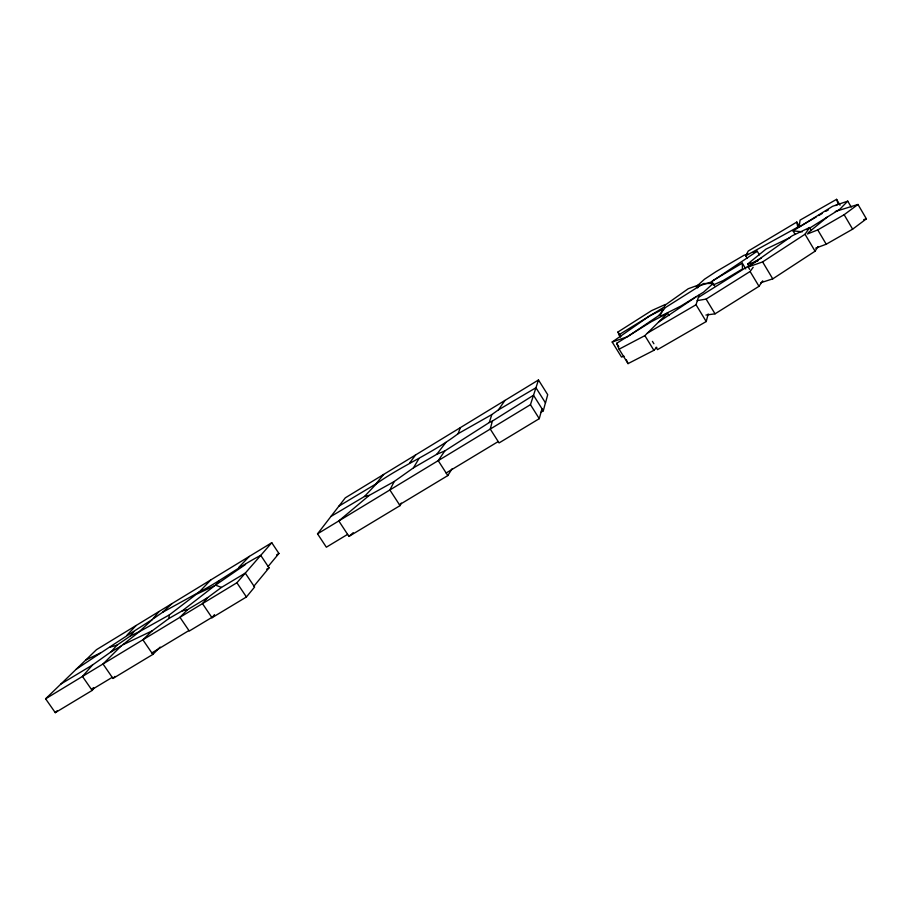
<?xml version="1.0" encoding="UTF-8"?>
<svg xmlns="http://www.w3.org/2000/svg" width="912" height="912" viewBox="0 0 912 912"><rect width="100%" height="100%" fill="white"/><g stroke="black" fill="none" stroke-linecap="round" stroke-linejoin="round"><path stroke-width="1.37" d="M169.404 614.859L139.376 631.685L121.057 646.084L103.01 663.982L112.985 678.448L152.874 654.406L142.865 639.791L152.133 630.876L168.811 618.553L169.404 614.859L199.044 592.184C220.465 581.183 239.332 566.352 260.741 555.374L269.04 567.834L253.969 586.097M656.059 347.278L657.506 349.638L706.23 321.537L708.179 313.945M540.941 412.292L543.29 410.822L533.509 395.261L492.332 421.105L490.257 429.062L499.069 442.924L539.266 418.676L542.002 408.758M543.29 410.822L545.433 402.819M647.372 333.142L696.038 304.756L699.014 295.249M401.2 503.082L400.037 505.624L348.954 536.404L338.797 520.934L369.212 495.41L394.223 481.513L413.467 467.845L436.791 454.29L444.794 450.95L489.277 422.53L491.819 414.584L498.408 409.887L535.948 387.737L545.501 402.933L547.702 394.679L538.479 379.973L345.306 497.838L317.536 533.839L326.348 547.2L347.62 534.364M317.536 533.839L530.453 404.677L538.479 379.973M711.645 283.45L712.523 280.839L742.3 263.135L745.765 268.915M338.933 506.114L376.759 483.451C402.865 465.109 432.687 453.093 458.109 433.69L460.378 427.625M661.382 312.953L663.092 309.191L649.572 315.917L612.191 342.023L621.482 357.037L624.07 356.216M697.589 287.896L699.162 284.783L688.252 288.728L665.509 304.825M394.223 481.513L389.869 489.961L400.037 505.624M747.099 258.164L745.697 255.827L748.262 251.028L796.814 222.061L799.585 226.746M413.467 467.845L418.813 458.793M399.467 504.735L447.815 475.585L452.021 468.859M760.813 282.709L772.749 278.867L815.077 251.199L818.03 246.536M444.794 450.95L438.205 460.628L447.815 475.585M705.945 315.05L715.042 313.831L759.001 286.311L762.728 280.839M749.618 269.336L748.193 266.965L762.603 261.915L805.022 234.247L809.639 227.533L811.053 229.915M498.408 409.887L504.963 400.414M697.178 300.618L706.105 299.09L750.097 271.491L753.187 267.273M409.75 462.806L415.587 454.951M436.791 454.29L445.877 442.423M76.266 669.203C101.528 652.331 126.757 635.687 152.384 619.465L158.984 611.542M212.006 617.72L246.422 596.972L254.596 587.032L245.282 573.124L221.479 587.408L207.605 597.656L202.487 603.63L212.006 617.72L214.491 614.642M376.143 483.691L383.61 474.468M60.922 684.011L92.522 664.985L111.025 651.852L116.93 645.194L130.131 636.143L133.756 631.765M93.457 687.591L91.679 689.734L112.233 677.354M268.139 566.466L278.924 553.481L271.765 542.72L96.478 649.686L45.6 698.797L55.279 712.66L92.158 690.43L93.936 688.275M45.6 698.797L236.892 582.757L271.765 542.72M92.522 664.985L82.468 676.442L92.158 690.43M219.097 581.058L215.437 585.151L182.195 610.869L168.811 618.553M330.953 516.443L364.458 496.493L376.759 483.451M127.03 635.105L136.093 625.507M199.044 592.184L210.832 579.907M238.784 567.389L249.341 556.4M112.985 678.448L114.958 676.408M668.998 315.552L667.561 313.192L650.906 321.936L616.672 343.3L619.111 349.182L628.037 363.626L653.893 350.322L656.8 347.324M851.227 207.081L847.738 201.142L839.884 209.179L807.109 229.721M55.279 712.66L57.285 710.642M152.874 654.406L160.147 647.098M207.605 597.656L187.541 609.683L179.949 617.299L189.274 631.036L211.823 617.447M619.111 349.182L644.864 335.639L667.561 313.192M130.131 636.143L139.365 631.583L152.384 619.465M153.535 618.598L162.621 612.283L171.969 603.619M713.218 283.415L703.642 292.102L680.888 306.044L661.861 315.575L658.863 315.461L665.407 307.561L703.471 283.552L713.218 283.415L714.677 285.821M348.954 536.404L353.252 532.688M698.524 297.323L755.216 261.778L757.804 260.935M808.192 232.754L827.378 216.965M749.197 266.384L747.749 263.956L765.989 249.113L790.351 237.405M815.738 248.132L826.226 244.222L852.629 229.174L866.4 218.846L857.975 204.47L835.301 211.481M807.359 233.996L817.756 229.915L844.136 214.719L857.975 204.47M748.193 266.965L792.368 235.684L809.639 227.533M245.533 564.437L215.483 585.128L221.479 587.408M660.812 314.218L627.559 336.71L612.191 342.023M658.521 322.096L695.89 297.004M759.411 254.881L757.234 251.233L710.87 282.127L696.141 286.824L704.474 279.243L715.988 271.685L743.987 255.292L747.954 254.072M618.997 334.75L617.983 331.979L651.601 310.616L665.327 304.471L664.13 307.093L618.997 334.75L620.445 337.087M795.116 234.35L793.064 230.896L832.588 206.306L847.738 201.142M276.564 554.906L278.924 553.481M446.139 472.986L498.203 441.568M151.848 652.912L188.944 630.545M266.703 569.213L269.04 567.834M816.217 216.976L799.14 226.974L800.063 220.123L836.589 199.34L840.032 205.211M818.657 215.551L822.316 213.408M825.976 211.265L828.415 209.84M835.745 205.553L838.185 204.117L836.589 199.34M111.025 651.852L121.057 646.084M458.109 433.69L491.819 414.584M745.697 255.827L797.749 227.156L796.814 222.061M162.621 612.283L198.919 592.276M761.44 258.028L753.038 262.576L747.749 263.956M85.831 659.957L100.252 653.072M123.097 644.693L152.133 630.876M197.608 593.735L214.434 585.8M489.277 422.53L492.332 421.105M713.23 284.977L723.068 280.611L742.459 268.994L742.3 263.135M753.255 252.453L757.234 251.233M110.192 647.121L116.93 645.194M863.698 219.61L866.4 218.846M364.458 496.493L369.212 495.41M182.195 610.869L187.541 609.683M793.064 230.896L802.286 231.796M236.892 582.757L246.422 596.972M530.453 404.677L539.266 418.676M617.983 331.979L620.821 336.574M616.672 343.3L618.815 346.788M652.445 341.384L653.893 343.744M644.864 335.639L653.893 350.322M696.038 304.756L706.23 321.537M706.105 299.09L715.042 313.831M750.097 271.491L759.001 286.311M762.603 261.915L772.749 278.867M805.022 234.247L815.077 251.199M817.756 229.915L826.226 244.222M844.136 214.719L852.629 229.174M626.373 359.784L628.037 363.626"/></g></svg>
